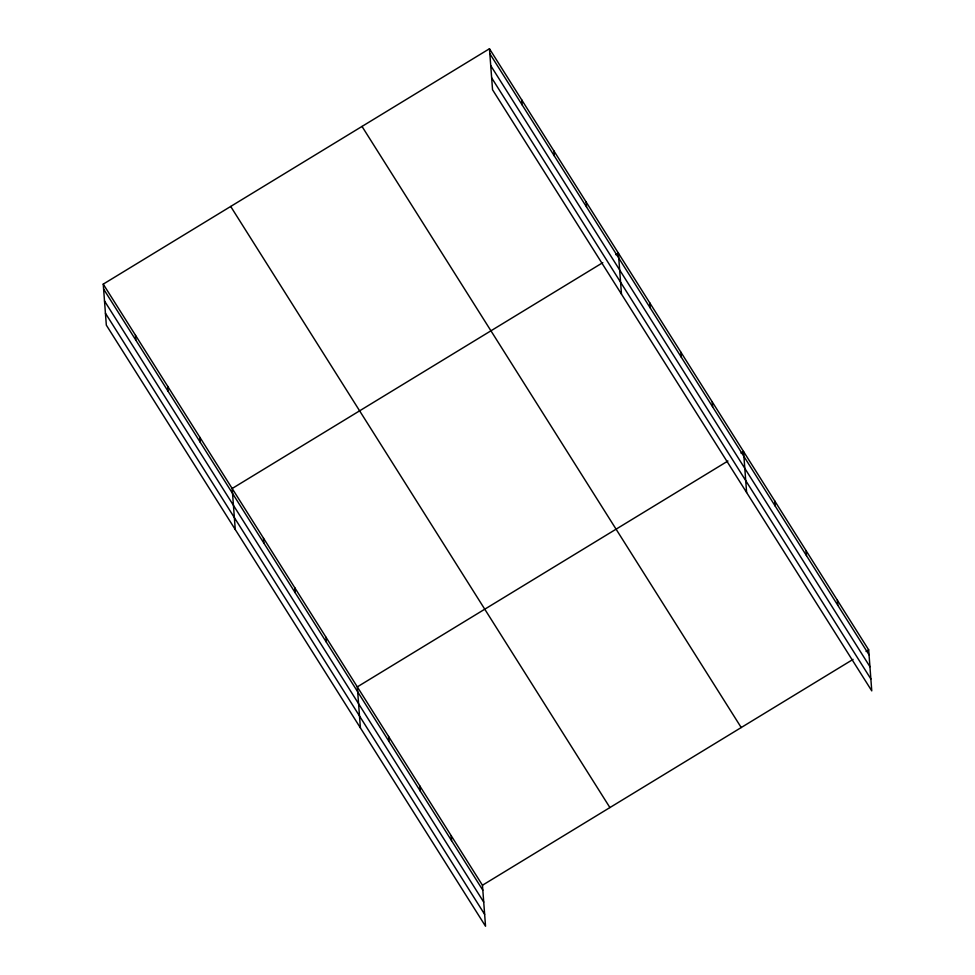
<?xml version="1.0" encoding="UTF-8"?>
<svg xmlns="http://www.w3.org/2000/svg" width="975" height="975" viewBox="0 0 975 975"><rect width="100%" height="100%" fill="white"/><g stroke="black" fill="none" stroke-linecap="round" stroke-linejoin="round"><path stroke-width="1.46" d="M103.24 284.127L482.454 885.239L485.538 926.25L106.324 325.138L103.24 284.127L489.462 48.75L868.676 649.862L871.76 690.873L492.546 89.761L489.462 48.75M602.794 262.641L232.172 488.499L235.255 529.51M615.798 254.719L618.394 253.134L621.477 294.133M727.935 461.004L357.313 686.875L360.397 727.886M740.939 453.082L743.535 451.498L746.618 492.509M482.454 885.239L853.064 659.38M866.08 651.458L868.676 649.862M489.84 53.698L869.042 654.822M490.73 65.605L869.944 666.717M491.656 77.854L870.87 678.978M362.005 126.421L741.219 727.545M230.697 206.456L609.911 807.568M103.618 289.075L482.82 890.187M104.508 300.97L483.722 902.094M105.434 313.231L484.636 914.355M837.391 600.271L837.769 605.231M806.106 550.68L806.483 555.628M774.82 501.089L775.198 506.037M712.25 401.907L712.628 406.855M680.964 352.316L681.342 357.264M649.679 302.725L650.057 307.673M586.158 202.032L586.536 206.98M553.934 150.942L554.3 155.89M521.698 99.84L522.064 104.8M451.169 835.648L451.535 840.596M419.884 786.057L420.249 791.005M388.598 736.466L388.964 741.414M326.028 637.284L326.406 642.233M294.743 587.693L295.12 592.642M263.457 538.102L263.835 543.051M199.936 437.409L200.314 442.357M167.712 386.319L168.078 391.268M135.476 335.217L135.842 340.165"/></g></svg>
